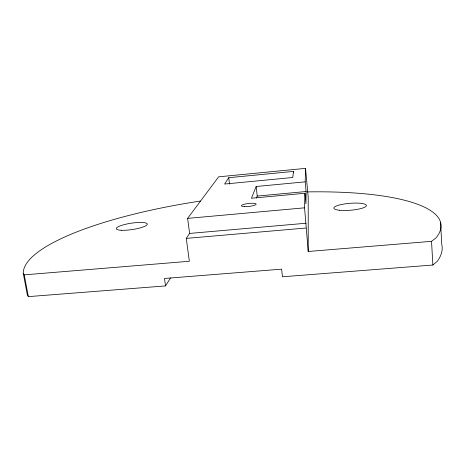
<?xml version="1.0" encoding="UTF-8"?>
<svg xmlns="http://www.w3.org/2000/svg" width="465" height="465" viewBox="0 0 465 465"><rect width="100%" height="100%" fill="white"/><g stroke="black" fill="none" stroke-linecap="round" stroke-linejoin="round"><path stroke-width="0.7" d="M307.319 191.9A210.302 52.289 -6.9 0 1 436.106 237.83L431.537 241.329L308.219 251.484L304.563 207.826L304.912 193.271L251.455 198.235L256.163 186.506L305.191 181.85L305.517 168.371L218.631 176.828L187.61 218.387L189.61 233.424L186.273 238.388L189.348 261.266L24.25 274.862L23.25 273.246A210.302 52.289 -6.9 0 1 200.398 201.049M305.191 181.85L306.104 191.522L305.912 203.78L304.912 193.271M293.525 171.411L292.747 177.502L224.583 184.047L228.757 177.694L293.525 171.411L293.665 172.835M256.488 198.055L257.215 196.073L256.163 186.506M23.25 273.246L27.313 294.822L28.348 296.629L165.546 285.911L170.527 277.913M165.546 285.911L164.482 278.471L281.627 269.159L282.429 276.78L432.869 265.027L437.379 261.202A208.832 58.183 -6.9 0 0 441.75 244.387L440.599 222.648M257.215 196.073L306.104 191.522M187.61 218.387L304.563 207.826M189.61 233.424L306.04 223.241M186.273 238.388L305.976 228.024M24.25 274.862L28.348 296.629M228.757 177.694L229.518 184.128M305.517 168.371L308.214 197.067L308.219 251.484M431.537 241.329L432.869 265.027M121.208 230.262A15.665 3.22 -8.5 0 0 146.899 224.938A15.665 3.22 -8.5 0 0 127.311 223.898A15.665 3.22 -8.5 0 0 121.208 230.262M339.584 210.25A16.339 3.476 -4.6 0 0 366.164 206.169A16.339 3.476 -4.6 0 0 344.687 203.914A16.339 3.476 -4.6 0 0 339.584 210.25M244.596 206.64A7.463 1.488 -6.5 0 0 256.163 204.257A7.463 1.488 -6.5 0 0 245.543 203.955A7.463 1.488 -6.5 0 0 244.596 206.64"/></g></svg>
